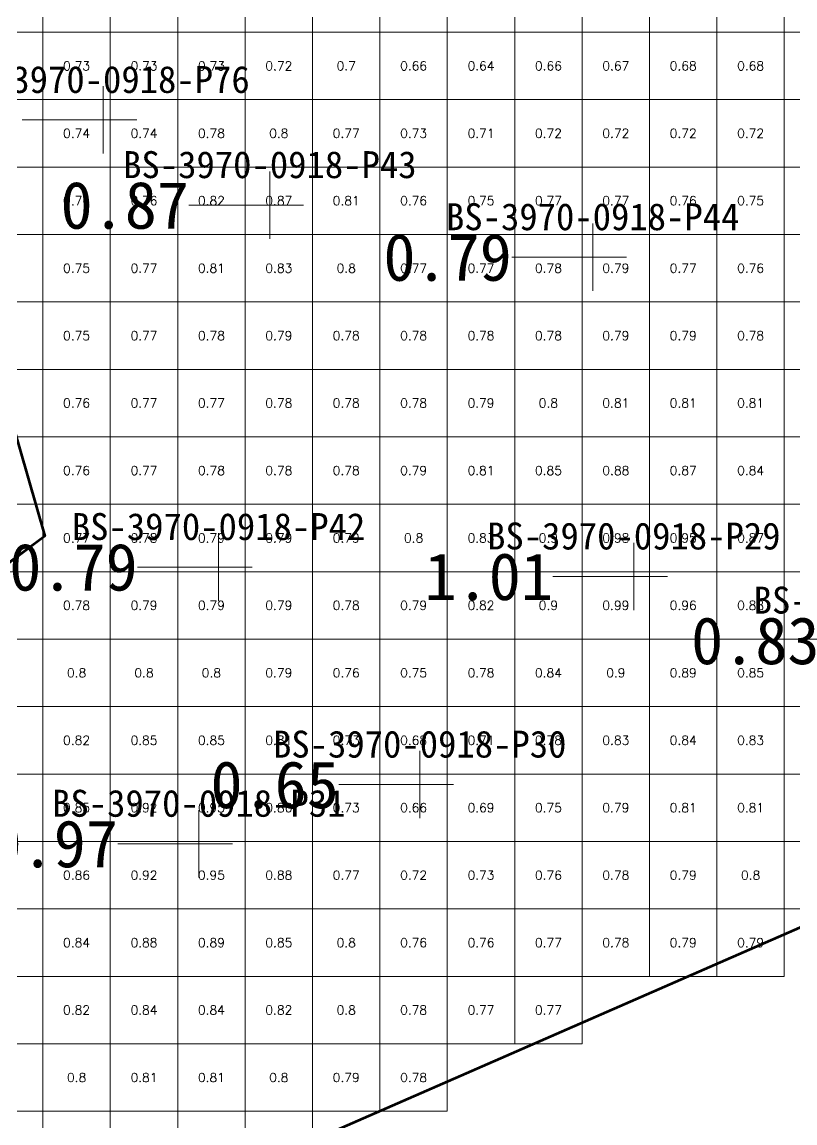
# Model space of a CAD drawing. Header units: inches. Extents: x 469796 to 469991, y 4349683 to 4349814.
# Drawn here: x 469889.99 to 469901.46, y 4349722.27 to 4349738.59 of the extents above; entities that cross this region are included whole.
import ezdxf
from ezdxf.enums import TextEntityAlignment as Align

# ---------------------------------------------------------------- set-up
doc = ezdxf.new("R2010")
doc.units = ezdxf.units.IN
doc.header["$MEASUREMENT"] = 0
for name, color, linetype, lineweight in [('点', 7, 'Continuous', 0), ('爆区方格网', 7, 'Continuous', 0), ('线条', 7, 'Continuous', 0), ('钻孔', 7, 'Continuous', 0)]:
    doc.layers.add(name, color=color, linetype=linetype, lineweight=lineweight)
doc.styles.add('3dmine_textStyle_1', font='txt.shx', dxfattribs={"height": 1, "bigfont": 'gbcbig.shx'})
doc.styles.add('3dmine_textStyle_2', font='', dxfattribs={"height": 1})
doc.styles.get('3dmine_textStyle_2').set_extended_font_data('SimSun-ExtB')

msp = doc.modelspace()

# ---------------------------------------------------------------- hatches: boundary and pattern name
at = {"layer": '钻孔', "linetype": 'Continuous', "lineweight": 0, "true_color": 0x00ffff, "extrusion": (0, 1, 0)}
for points in [[(-469892.196, 3959.707), (-469891.196, 3959.707), (-469891.196, 3972.707), (-469892.196, 3972.707)], [(-469894.671, 3960.181), (-469893.671, 3960.181), (-469893.671, 3972.181), (-469894.671, 3972.181)], [(-469899.461, 3960.452), (-469898.461, 3960.452), (-469898.461, 3972.452), (-469899.461, 3972.452)], [(-469893.91, 3960.431), (-469892.91, 3960.431), (-469892.91, 3972.431), (-469893.91, 3972.431)], [(-469896.895, 3959.967), (-469895.895, 3959.967), (-469895.895, 3972.967), (-469896.895, 3972.967)], [(-469893.617, 3959.948), (-469892.617, 3959.948), (-469892.617, 3972.948), (-469893.617, 3972.948)]]:
    msp.add_hatch(color=4, dxfattribs=at).paths.add_polyline_path(points, flags=0)
at = {"layer": '钻孔', "linetype": 'Continuous', "lineweight": 0, "true_color": 0x0000ff, "extrusion": (0, 1, 0)}
msp.add_hatch(color=5, dxfattribs=at).paths.add_polyline_path([(-469900.071, 3959.988), (-469899.071, 3959.988), (-469899.071, 3972.988), (-469900.071, 3972.988)], flags=0)

# ---------------------------------------------------------------- linework, layer by layer
at = {"color": 5, "linetype": 'Continuous', "lineweight": 53, "elevation": 3966.246}
for points in [[(469885.99, 4349718.382), (469904.397, 4349726.417), (469909.397, 4349735.816), (469909.188, 4349739.123), (469914.34, 4349740.643), (469918.257, 4349743.131), (469920.63, 4349744.542)], [(469889.214, 4349734.839), (469890.335, 4349730.966), (469883.926, 4349726.25)]]:
    msp.add_lwpolyline(points, dxfattribs=at)
at = {"color": 1, "linetype": 'Continuous', "lineweight": 50, "true_color": 0xff0000, "elevation": 3966.246}
msp.add_lwpolyline([(469885.99, 4349718.382), (469904.397, 4349726.417), (469909.397, 4349735.816), (469909.188, 4349739.123), (469914.34, 4349740.643), (469920.63, 4349744.542)], dxfattribs=at)
at = {"color": 7, "linetype": 'Continuous', "lineweight": 50, "elevation": 3966.246}
msp.add_lwpolyline([(469887.263, 4349728.661), (469890.335, 4349730.966), (469889.214, 4349734.839)], dxfattribs=at)
at = {"layer": '点', "color": 138, "linetype": 'Continuous', "lineweight": 0, "true_color": 0x004c4c}
for points, elevation in [([(469891.196, 4349736.64), (469891.196, 4349737.64)], 3972.707), ([(469891.696, 4349737.14), (469890.696, 4349737.14)], 3972.707), ([(469893.671, 4349735.377), (469893.671, 4349736.377)], 3972.181), ([(469894.171, 4349735.877), (469893.171, 4349735.877)], 3972.181), ([(469898.461, 4349734.605), (469898.461, 4349735.605)], 3972.452), ([(469898.961, 4349735.105), (469897.961, 4349735.105)], 3972.452), ([(469892.91, 4349730.011), (469892.91, 4349731.011)], 3972.431), ([(469899.071, 4349729.871), (469899.071, 4349730.871)], 3972.988), ([(469893.41, 4349730.511), (469892.41, 4349730.511)], 3972.431), ([(469899.571, 4349730.371), (469898.571, 4349730.371)], 3972.988), ([(469895.895, 4349726.785), (469895.895, 4349727.785)], 3972.967), ([(469896.395, 4349727.285), (469895.395, 4349727.285)], 3972.967), ([(469892.617, 4349725.908), (469892.617, 4349726.908)], 3972.948), ([(469893.117, 4349726.408), (469892.117, 4349726.408)], 3972.948)]:
    msp.add_lwpolyline(points, dxfattribs=dict(at, elevation=elevation))
at = {"layer": '爆区方格网', "color": 4, "linetype": 'Continuous', "lineweight": 0, "true_color": 0x00ffff, "elevation": 3972.193}
for points in [[(469890.304, 4349738.442), (469889.304, 4349738.442), (469889.304, 4349739.442), (469890.304, 4349739.442), (469890.304, 4349738.442)], [(469891.304, 4349738.442), (469890.304, 4349738.442), (469890.304, 4349739.442), (469891.304, 4349739.442), (469891.304, 4349738.442)], [(469892.304, 4349738.442), (469891.304, 4349738.442), (469891.304, 4349739.442), (469892.304, 4349739.442), (469892.304, 4349738.442)], [(469893.304, 4349738.442), (469892.304, 4349738.442), (469892.304, 4349739.442), (469893.304, 4349739.442), (469893.304, 4349738.442)], [(469894.304, 4349738.442), (469893.304, 4349738.442), (469893.304, 4349739.442), (469894.304, 4349739.442), (469894.304, 4349738.442)], [(469895.304, 4349738.442), (469894.304, 4349738.442), (469894.304, 4349739.442), (469895.304, 4349739.442), (469895.304, 4349738.442)], [(469896.304, 4349738.442), (469895.304, 4349738.442), (469895.304, 4349739.442), (469896.304, 4349739.442), (469896.304, 4349738.442)], [(469897.304, 4349738.442), (469896.304, 4349738.442), (469896.304, 4349739.442), (469897.304, 4349739.442), (469897.304, 4349738.442)], [(469898.304, 4349738.442), (469897.304, 4349738.442), (469897.304, 4349739.442), (469898.304, 4349739.442), (469898.304, 4349738.442)], [(469899.304, 4349738.442), (469898.304, 4349738.442), (469898.304, 4349739.442), (469899.304, 4349739.442), (469899.304, 4349738.442)], [(469900.304, 4349738.442), (469899.304, 4349738.442), (469899.304, 4349739.442), (469900.304, 4349739.442), (469900.304, 4349738.442)], [(469901.304, 4349738.442), (469900.304, 4349738.442), (469900.304, 4349739.442), (469901.304, 4349739.442), (469901.304, 4349738.442)], [(469902.304, 4349738.442), (469901.304, 4349738.442), (469901.304, 4349739.442), (469902.304, 4349739.442), (469902.304, 4349738.442)], [(469890.304, 4349737.442), (469889.304, 4349737.442), (469889.304, 4349738.442), (469890.304, 4349738.442), (469890.304, 4349737.442)], [(469891.304, 4349737.442), (469890.304, 4349737.442), (469890.304, 4349738.442), (469891.304, 4349738.442), (469891.304, 4349737.442)], [(469892.304, 4349737.442), (469891.304, 4349737.442), (469891.304, 4349738.442), (469892.304, 4349738.442), (469892.304, 4349737.442)], [(469893.304, 4349737.442), (469892.304, 4349737.442), (469892.304, 4349738.442), (469893.304, 4349738.442), (469893.304, 4349737.442)], [(469894.304, 4349737.442), (469893.304, 4349737.442), (469893.304, 4349738.442), (469894.304, 4349738.442), (469894.304, 4349737.442)], [(469895.304, 4349737.442), (469894.304, 4349737.442), (469894.304, 4349738.442), (469895.304, 4349738.442), (469895.304, 4349737.442)], [(469896.304, 4349737.442), (469895.304, 4349737.442), (469895.304, 4349738.442), (469896.304, 4349738.442), (469896.304, 4349737.442)], [(469897.304, 4349737.442), (469896.304, 4349737.442), (469896.304, 4349738.442), (469897.304, 4349738.442), (469897.304, 4349737.442)], [(469898.304, 4349737.442), (469897.304, 4349737.442), (469897.304, 4349738.442), (469898.304, 4349738.442), (469898.304, 4349737.442)], [(469899.304, 4349737.442), (469898.304, 4349737.442), (469898.304, 4349738.442), (469899.304, 4349738.442), (469899.304, 4349737.442)], [(469900.304, 4349737.442), (469899.304, 4349737.442), (469899.304, 4349738.442), (469900.304, 4349738.442), (469900.304, 4349737.442)], [(469901.304, 4349737.442), (469900.304, 4349737.442), (469900.304, 4349738.442), (469901.304, 4349738.442), (469901.304, 4349737.442)], [(469902.304, 4349737.442), (469901.304, 4349737.442), (469901.304, 4349738.442), (469902.304, 4349738.442), (469902.304, 4349737.442)], [(469890.304, 4349736.442), (469889.304, 4349736.442), (469889.304, 4349737.442), (469890.304, 4349737.442), (469890.304, 4349736.442)], [(469891.304, 4349736.442), (469890.304, 4349736.442), (469890.304, 4349737.442), (469891.304, 4349737.442), (469891.304, 4349736.442)], [(469892.304, 4349736.442), (469891.304, 4349736.442), (469891.304, 4349737.442), (469892.304, 4349737.442), (469892.304, 4349736.442)], [(469893.304, 4349736.442), (469892.304, 4349736.442), (469892.304, 4349737.442), (469893.304, 4349737.442), (469893.304, 4349736.442)], [(469894.304, 4349736.442), (469893.304, 4349736.442), (469893.304, 4349737.442), (469894.304, 4349737.442), (469894.304, 4349736.442)], [(469895.304, 4349736.442), (469894.304, 4349736.442), (469894.304, 4349737.442), (469895.304, 4349737.442), (469895.304, 4349736.442)], [(469896.304, 4349736.442), (469895.304, 4349736.442), (469895.304, 4349737.442), (469896.304, 4349737.442), (469896.304, 4349736.442)], [(469897.304, 4349736.442), (469896.304, 4349736.442), (469896.304, 4349737.442), (469897.304, 4349737.442), (469897.304, 4349736.442)], [(469898.304, 4349736.442), (469897.304, 4349736.442), (469897.304, 4349737.442), (469898.304, 4349737.442), (469898.304, 4349736.442)], [(469899.304, 4349736.442), (469898.304, 4349736.442), (469898.304, 4349737.442), (469899.304, 4349737.442), (469899.304, 4349736.442)], [(469900.304, 4349736.442), (469899.304, 4349736.442), (469899.304, 4349737.442), (469900.304, 4349737.442), (469900.304, 4349736.442)], [(469901.304, 4349736.442), (469900.304, 4349736.442), (469900.304, 4349737.442), (469901.304, 4349737.442), (469901.304, 4349736.442)], [(469902.304, 4349736.442), (469901.304, 4349736.442), (469901.304, 4349737.442), (469902.304, 4349737.442), (469902.304, 4349736.442)], [(469890.304, 4349735.442), (469889.304, 4349735.442), (469889.304, 4349736.442), (469890.304, 4349736.442), (469890.304, 4349735.442)], [(469891.304, 4349735.442), (469890.304, 4349735.442), (469890.304, 4349736.442), (469891.304, 4349736.442), (469891.304, 4349735.442)], [(469892.304, 4349735.442), (469891.304, 4349735.442), (469891.304, 4349736.442), (469892.304, 4349736.442), (469892.304, 4349735.442)], [(469893.304, 4349735.442), (469892.304, 4349735.442), (469892.304, 4349736.442), (469893.304, 4349736.442), (469893.304, 4349735.442)], [(469894.304, 4349735.442), (469893.304, 4349735.442), (469893.304, 4349736.442), (469894.304, 4349736.442), (469894.304, 4349735.442)], [(469895.304, 4349735.442), (469894.304, 4349735.442), (469894.304, 4349736.442), (469895.304, 4349736.442), (469895.304, 4349735.442)], [(469896.304, 4349735.442), (469895.304, 4349735.442), (469895.304, 4349736.442), (469896.304, 4349736.442), (469896.304, 4349735.442)], [(469897.304, 4349735.442), (469896.304, 4349735.442), (469896.304, 4349736.442), (469897.304, 4349736.442), (469897.304, 4349735.442)], [(469898.304, 4349735.442), (469897.304, 4349735.442), (469897.304, 4349736.442), (469898.304, 4349736.442), (469898.304, 4349735.442)], [(469899.304, 4349735.442), (469898.304, 4349735.442), (469898.304, 4349736.442), (469899.304, 4349736.442), (469899.304, 4349735.442)], [(469900.304, 4349735.442), (469899.304, 4349735.442), (469899.304, 4349736.442), (469900.304, 4349736.442), (469900.304, 4349735.442)], [(469901.304, 4349735.442), (469900.304, 4349735.442), (469900.304, 4349736.442), (469901.304, 4349736.442), (469901.304, 4349735.442)], [(469902.304, 4349735.442), (469901.304, 4349735.442), (469901.304, 4349736.442), (469902.304, 4349736.442), (469902.304, 4349735.442)], [(469890.304, 4349734.442), (469889.304, 4349734.442), (469889.304, 4349735.442), (469890.304, 4349735.442), (469890.304, 4349734.442)], [(469891.304, 4349734.442), (469890.304, 4349734.442), (469890.304, 4349735.442), (469891.304, 4349735.442), (469891.304, 4349734.442)], [(469892.304, 4349734.442), (469891.304, 4349734.442), (469891.304, 4349735.442), (469892.304, 4349735.442), (469892.304, 4349734.442)], [(469893.304, 4349734.442), (469892.304, 4349734.442), (469892.304, 4349735.442), (469893.304, 4349735.442), (469893.304, 4349734.442)], [(469894.304, 4349734.442), (469893.304, 4349734.442), (469893.304, 4349735.442), (469894.304, 4349735.442), (469894.304, 4349734.442)], [(469895.304, 4349734.442), (469894.304, 4349734.442), (469894.304, 4349735.442), (469895.304, 4349735.442), (469895.304, 4349734.442)], [(469896.304, 4349734.442), (469895.304, 4349734.442), (469895.304, 4349735.442), (469896.304, 4349735.442), (469896.304, 4349734.442)], [(469897.304, 4349734.442), (469896.304, 4349734.442), (469896.304, 4349735.442), (469897.304, 4349735.442), (469897.304, 4349734.442)], [(469898.304, 4349734.442), (469897.304, 4349734.442), (469897.304, 4349735.442), (469898.304, 4349735.442), (469898.304, 4349734.442)], [(469899.304, 4349734.442), (469898.304, 4349734.442), (469898.304, 4349735.442), (469899.304, 4349735.442), (469899.304, 4349734.442)], [(469900.304, 4349734.442), (469899.304, 4349734.442), (469899.304, 4349735.442), (469900.304, 4349735.442), (469900.304, 4349734.442)], [(469901.304, 4349734.442), (469900.304, 4349734.442), (469900.304, 4349735.442), (469901.304, 4349735.442), (469901.304, 4349734.442)], [(469902.304, 4349734.442), (469901.304, 4349734.442), (469901.304, 4349735.442), (469902.304, 4349735.442), (469902.304, 4349734.442)], [(469890.304, 4349733.442), (469889.304, 4349733.442), (469889.304, 4349734.442), (469890.304, 4349734.442), (469890.304, 4349733.442)], [(469891.304, 4349733.442), (469890.304, 4349733.442), (469890.304, 4349734.442), (469891.304, 4349734.442), (469891.304, 4349733.442)], [(469892.304, 4349733.442), (469891.304, 4349733.442), (469891.304, 4349734.442), (469892.304, 4349734.442), (469892.304, 4349733.442)], [(469893.304, 4349733.442), (469892.304, 4349733.442), (469892.304, 4349734.442), (469893.304, 4349734.442), (469893.304, 4349733.442)], [(469894.304, 4349733.442), (469893.304, 4349733.442), (469893.304, 4349734.442), (469894.304, 4349734.442), (469894.304, 4349733.442)], [(469895.304, 4349733.442), (469894.304, 4349733.442), (469894.304, 4349734.442), (469895.304, 4349734.442), (469895.304, 4349733.442)], [(469896.304, 4349733.442), (469895.304, 4349733.442), (469895.304, 4349734.442), (469896.304, 4349734.442), (469896.304, 4349733.442)], [(469897.304, 4349733.442), (469896.304, 4349733.442), (469896.304, 4349734.442), (469897.304, 4349734.442), (469897.304, 4349733.442)], [(469898.304, 4349733.442), (469897.304, 4349733.442), (469897.304, 4349734.442), (469898.304, 4349734.442), (469898.304, 4349733.442)], [(469899.304, 4349733.442), (469898.304, 4349733.442), (469898.304, 4349734.442), (469899.304, 4349734.442), (469899.304, 4349733.442)], [(469900.304, 4349733.442), (469899.304, 4349733.442), (469899.304, 4349734.442), (469900.304, 4349734.442), (469900.304, 4349733.442)], [(469901.304, 4349733.442), (469900.304, 4349733.442), (469900.304, 4349734.442), (469901.304, 4349734.442), (469901.304, 4349733.442)], [(469902.304, 4349733.442), (469901.304, 4349733.442), (469901.304, 4349734.442), (469902.304, 4349734.442), (469902.304, 4349733.442)], [(469891.304, 4349732.442), (469890.304, 4349732.442), (469890.304, 4349733.442), (469891.304, 4349733.442), (469891.304, 4349732.442)], [(469892.304, 4349732.442), (469891.304, 4349732.442), (469891.304, 4349733.442), (469892.304, 4349733.442), (469892.304, 4349732.442)], [(469893.304, 4349732.442), (469892.304, 4349732.442), (469892.304, 4349733.442), (469893.304, 4349733.442), (469893.304, 4349732.442)], [(469894.304, 4349732.442), (469893.304, 4349732.442), (469893.304, 4349733.442), (469894.304, 4349733.442), (469894.304, 4349732.442)], [(469895.304, 4349732.442), (469894.304, 4349732.442), (469894.304, 4349733.442), (469895.304, 4349733.442), (469895.304, 4349732.442)], [(469896.304, 4349732.442), (469895.304, 4349732.442), (469895.304, 4349733.442), (469896.304, 4349733.442), (469896.304, 4349732.442)], [(469897.304, 4349732.442), (469896.304, 4349732.442), (469896.304, 4349733.442), (469897.304, 4349733.442), (469897.304, 4349732.442)], [(469898.304, 4349732.442), (469897.304, 4349732.442), (469897.304, 4349733.442), (469898.304, 4349733.442), (469898.304, 4349732.442)], [(469899.304, 4349732.442), (469898.304, 4349732.442), (469898.304, 4349733.442), (469899.304, 4349733.442), (469899.304, 4349732.442)], [(469900.304, 4349732.442), (469899.304, 4349732.442), (469899.304, 4349733.442), (469900.304, 4349733.442), (469900.304, 4349732.442)], [(469901.304, 4349732.442), (469900.304, 4349732.442), (469900.304, 4349733.442), (469901.304, 4349733.442), (469901.304, 4349732.442)], [(469902.304, 4349732.442), (469901.304, 4349732.442), (469901.304, 4349733.442), (469902.304, 4349733.442), (469902.304, 4349732.442)], [(469891.304, 4349731.442), (469890.304, 4349731.442), (469890.304, 4349732.442), (469891.304, 4349732.442), (469891.304, 4349731.442)], [(469892.304, 4349731.442), (469891.304, 4349731.442), (469891.304, 4349732.442), (469892.304, 4349732.442), (469892.304, 4349731.442)], [(469893.304, 4349731.442), (469892.304, 4349731.442), (469892.304, 4349732.442), (469893.304, 4349732.442), (469893.304, 4349731.442)], [(469894.304, 4349731.442), (469893.304, 4349731.442), (469893.304, 4349732.442), (469894.304, 4349732.442), (469894.304, 4349731.442)], [(469895.304, 4349731.442), (469894.304, 4349731.442), (469894.304, 4349732.442), (469895.304, 4349732.442), (469895.304, 4349731.442)], [(469896.304, 4349731.442), (469895.304, 4349731.442), (469895.304, 4349732.442), (469896.304, 4349732.442), (469896.304, 4349731.442)], [(469897.304, 4349731.442), (469896.304, 4349731.442), (469896.304, 4349732.442), (469897.304, 4349732.442), (469897.304, 4349731.442)], [(469898.304, 4349731.442), (469897.304, 4349731.442), (469897.304, 4349732.442), (469898.304, 4349732.442), (469898.304, 4349731.442)], [(469899.304, 4349731.442), (469898.304, 4349731.442), (469898.304, 4349732.442), (469899.304, 4349732.442), (469899.304, 4349731.442)], [(469900.304, 4349731.442), (469899.304, 4349731.442), (469899.304, 4349732.442), (469900.304, 4349732.442), (469900.304, 4349731.442)], [(469901.304, 4349731.442), (469900.304, 4349731.442), (469900.304, 4349732.442), (469901.304, 4349732.442), (469901.304, 4349731.442)], [(469902.304, 4349731.442), (469901.304, 4349731.442), (469901.304, 4349732.442), (469902.304, 4349732.442), (469902.304, 4349731.442)], [(469891.304, 4349730.442), (469890.304, 4349730.442), (469890.304, 4349730.942), (469890.335, 4349730.966), (469890.304, 4349730.943), (469890.304, 4349731.442), (469891.304, 4349731.442), (469891.304, 4349730.442)], [(469892.304, 4349730.442), (469891.304, 4349730.442), (469891.304, 4349731.442), (469892.304, 4349731.442), (469892.304, 4349730.442)], [(469893.304, 4349730.442), (469892.304, 4349730.442), (469892.304, 4349731.442), (469893.304, 4349731.442), (469893.304, 4349730.442)], [(469894.304, 4349730.442), (469893.304, 4349730.442), (469893.304, 4349731.442), (469894.304, 4349731.442), (469894.304, 4349730.442)], [(469895.304, 4349730.442), (469894.304, 4349730.442), (469894.304, 4349731.442), (469895.304, 4349731.442), (469895.304, 4349730.442)], [(469896.304, 4349730.442), (469895.304, 4349730.442), (469895.304, 4349731.442), (469896.304, 4349731.442), (469896.304, 4349730.442)], [(469897.304, 4349730.442), (469896.304, 4349730.442), (469896.304, 4349731.442), (469897.304, 4349731.442), (469897.304, 4349730.442)], [(469898.304, 4349730.442), (469897.304, 4349730.442), (469897.304, 4349731.442), (469898.304, 4349731.442), (469898.304, 4349730.442)], [(469899.304, 4349730.442), (469898.304, 4349730.442), (469898.304, 4349731.442), (469899.304, 4349731.442), (469899.304, 4349730.442)], [(469900.304, 4349730.442), (469899.304, 4349730.442), (469899.304, 4349731.442), (469900.304, 4349731.442), (469900.304, 4349730.442)], [(469901.304, 4349730.442), (469900.304, 4349730.442), (469900.304, 4349731.442), (469901.304, 4349731.442), (469901.304, 4349730.442)], [(469902.304, 4349730.442), (469901.304, 4349730.442), (469901.304, 4349731.442), (469902.304, 4349731.442), (469902.304, 4349730.442)], [(469890.304, 4349729.442), (469889.304, 4349729.442), (469889.304, 4349730.192), (469889.637, 4349730.442), (469890.304, 4349730.442), (469890.304, 4349729.442)], [(469891.304, 4349729.442), (469890.304, 4349729.442), (469890.304, 4349730.442), (469891.304, 4349730.442), (469891.304, 4349729.442)], [(469892.304, 4349729.442), (469891.304, 4349729.442), (469891.304, 4349730.442), (469892.304, 4349730.442), (469892.304, 4349729.442)], [(469893.304, 4349729.442), (469892.304, 4349729.442), (469892.304, 4349730.442), (469893.304, 4349730.442), (469893.304, 4349729.442)], [(469894.304, 4349729.442), (469893.304, 4349729.442), (469893.304, 4349730.442), (469894.304, 4349730.442), (469894.304, 4349729.442)], [(469895.304, 4349729.442), (469894.304, 4349729.442), (469894.304, 4349730.442), (469895.304, 4349730.442), (469895.304, 4349729.442)], [(469896.304, 4349729.442), (469895.304, 4349729.442), (469895.304, 4349730.442), (469896.304, 4349730.442), (469896.304, 4349729.442)], [(469897.304, 4349729.442), (469896.304, 4349729.442), (469896.304, 4349730.442), (469897.304, 4349730.442), (469897.304, 4349729.442)], [(469898.304, 4349729.442), (469897.304, 4349729.442), (469897.304, 4349730.442), (469898.304, 4349730.442), (469898.304, 4349729.442)], [(469899.304, 4349729.442), (469898.304, 4349729.442), (469898.304, 4349730.442), (469899.304, 4349730.442), (469899.304, 4349729.442)], [(469900.304, 4349729.442), (469899.304, 4349729.442), (469899.304, 4349730.442), (469900.304, 4349730.442), (469900.304, 4349729.442)], [(469901.304, 4349729.442), (469900.304, 4349729.442), (469900.304, 4349730.442), (469901.304, 4349730.442), (469901.304, 4349729.442)], [(469902.304, 4349729.442), (469901.304, 4349729.442), (469901.304, 4349730.442), (469902.304, 4349730.442), (469902.304, 4349729.442)], [(469890.304, 4349728.442), (469889.304, 4349728.442), (469889.304, 4349729.442), (469890.304, 4349729.442), (469890.304, 4349728.442)], [(469891.304, 4349728.442), (469890.304, 4349728.442), (469890.304, 4349729.442), (469891.304, 4349729.442), (469891.304, 4349728.442)], [(469892.304, 4349728.442), (469891.304, 4349728.442), (469891.304, 4349729.442), (469892.304, 4349729.442), (469892.304, 4349728.442)], [(469893.304, 4349728.442), (469892.304, 4349728.442), (469892.304, 4349729.442), (469893.304, 4349729.442), (469893.304, 4349728.442)], [(469894.304, 4349728.442), (469893.304, 4349728.442), (469893.304, 4349729.442), (469894.304, 4349729.442), (469894.304, 4349728.442)], [(469895.304, 4349728.442), (469894.304, 4349728.442), (469894.304, 4349729.442), (469895.304, 4349729.442), (469895.304, 4349728.442)], [(469896.304, 4349728.442), (469895.304, 4349728.442), (469895.304, 4349729.442), (469896.304, 4349729.442), (469896.304, 4349728.442)], [(469897.304, 4349728.442), (469896.304, 4349728.442), (469896.304, 4349729.442), (469897.304, 4349729.442), (469897.304, 4349728.442)], [(469898.304, 4349728.442), (469897.304, 4349728.442), (469897.304, 4349729.442), (469898.304, 4349729.442), (469898.304, 4349728.442)], [(469899.304, 4349728.442), (469898.304, 4349728.442), (469898.304, 4349729.442), (469899.304, 4349729.442), (469899.304, 4349728.442)], [(469900.304, 4349728.442), (469899.304, 4349728.442), (469899.304, 4349729.442), (469900.304, 4349729.442), (469900.304, 4349728.442)], [(469901.304, 4349728.442), (469900.304, 4349728.442), (469900.304, 4349729.442), (469901.304, 4349729.442), (469901.304, 4349728.442)], [(469902.304, 4349728.442), (469901.304, 4349728.442), (469901.304, 4349729.442), (469902.304, 4349729.442), (469902.304, 4349728.442)], [(469890.304, 4349727.442), (469889.304, 4349727.442), (469889.304, 4349728.442), (469890.304, 4349728.442), (469890.304, 4349727.442)], [(469891.304, 4349727.442), (469890.304, 4349727.442), (469890.304, 4349728.442), (469891.304, 4349728.442), (469891.304, 4349727.442)], [(469892.304, 4349727.442), (469891.304, 4349727.442), (469891.304, 4349728.442), (469892.304, 4349728.442), (469892.304, 4349727.442)], [(469893.304, 4349727.442), (469892.304, 4349727.442), (469892.304, 4349728.442), (469893.304, 4349728.442), (469893.304, 4349727.442)], [(469894.304, 4349727.442), (469893.304, 4349727.442), (469893.304, 4349728.442), (469894.304, 4349728.442), (469894.304, 4349727.442)], [(469895.304, 4349727.442), (469894.304, 4349727.442), (469894.304, 4349728.442), (469895.304, 4349728.442), (469895.304, 4349727.442)], [(469896.304, 4349727.442), (469895.304, 4349727.442), (469895.304, 4349728.442), (469896.304, 4349728.442), (469896.304, 4349727.442)], [(469897.304, 4349727.442), (469896.304, 4349727.442), (469896.304, 4349728.442), (469897.304, 4349728.442), (469897.304, 4349727.442)], [(469898.304, 4349727.442), (469897.304, 4349727.442), (469897.304, 4349728.442), (469898.304, 4349728.442), (469898.304, 4349727.442)], [(469899.304, 4349727.442), (469898.304, 4349727.442), (469898.304, 4349728.442), (469899.304, 4349728.442), (469899.304, 4349727.442)], [(469900.304, 4349727.442), (469899.304, 4349727.442), (469899.304, 4349728.442), (469900.304, 4349728.442), (469900.304, 4349727.442)], [(469901.304, 4349727.442), (469900.304, 4349727.442), (469900.304, 4349728.442), (469901.304, 4349728.442), (469901.304, 4349727.442)], [(469902.304, 4349727.442), (469901.304, 4349727.442), (469901.304, 4349728.442), (469902.304, 4349728.442), (469902.304, 4349727.442)], [(469890.304, 4349726.442), (469889.304, 4349726.442), (469889.304, 4349727.442), (469890.304, 4349727.442), (469890.304, 4349726.442)], [(469891.304, 4349726.442), (469890.304, 4349726.442), (469890.304, 4349727.442), (469891.304, 4349727.442), (469891.304, 4349726.442)], [(469892.304, 4349726.442), (469891.304, 4349726.442), (469891.304, 4349727.442), (469892.304, 4349727.442), (469892.304, 4349726.442)], [(469893.304, 4349726.442), (469892.304, 4349726.442), (469892.304, 4349727.442), (469893.304, 4349727.442), (469893.304, 4349726.442)], [(469894.304, 4349726.442), (469893.304, 4349726.442), (469893.304, 4349727.442), (469894.304, 4349727.442), (469894.304, 4349726.442)], [(469895.304, 4349726.442), (469894.304, 4349726.442), (469894.304, 4349727.442), (469895.304, 4349727.442), (469895.304, 4349726.442)], [(469896.304, 4349726.442), (469895.304, 4349726.442), (469895.304, 4349727.442), (469896.304, 4349727.442), (469896.304, 4349726.442)], [(469897.304, 4349726.442), (469896.304, 4349726.442), (469896.304, 4349727.442), (469897.304, 4349727.442), (469897.304, 4349726.442)], [(469898.304, 4349726.442), (469897.304, 4349726.442), (469897.304, 4349727.442), (469898.304, 4349727.442), (469898.304, 4349726.442)], [(469899.304, 4349726.442), (469898.304, 4349726.442), (469898.304, 4349727.442), (469899.304, 4349727.442), (469899.304, 4349726.442)], [(469900.304, 4349726.442), (469899.304, 4349726.442), (469899.304, 4349727.442), (469900.304, 4349727.442), (469900.304, 4349726.442)], [(469901.304, 4349726.442), (469900.304, 4349726.442), (469900.304, 4349727.442), (469901.304, 4349727.442), (469901.304, 4349726.442)], [(469902.304, 4349726.442), (469901.304, 4349726.442), (469901.304, 4349727.442), (469902.304, 4349727.442), (469902.304, 4349726.442)], [(469890.304, 4349725.442), (469889.304, 4349725.442), (469889.304, 4349726.442), (469890.304, 4349726.442), (469890.304, 4349725.442)], [(469891.304, 4349725.442), (469890.304, 4349725.442), (469890.304, 4349726.442), (469891.304, 4349726.442), (469891.304, 4349725.442)], [(469892.304, 4349725.442), (469891.304, 4349725.442), (469891.304, 4349726.442), (469892.304, 4349726.442), (469892.304, 4349725.442)], [(469893.304, 4349725.442), (469892.304, 4349725.442), (469892.304, 4349726.442), (469893.304, 4349726.442), (469893.304, 4349725.442)], [(469894.304, 4349725.442), (469893.304, 4349725.442), (469893.304, 4349726.442), (469894.304, 4349726.442), (469894.304, 4349725.442)], [(469895.304, 4349725.442), (469894.304, 4349725.442), (469894.304, 4349726.442), (469895.304, 4349726.442), (469895.304, 4349725.442)], [(469896.304, 4349725.442), (469895.304, 4349725.442), (469895.304, 4349726.442), (469896.304, 4349726.442), (469896.304, 4349725.442)], [(469897.304, 4349725.442), (469896.304, 4349725.442), (469896.304, 4349726.442), (469897.304, 4349726.442), (469897.304, 4349725.442)], [(469898.304, 4349725.442), (469897.304, 4349725.442), (469897.304, 4349726.442), (469898.304, 4349726.442), (469898.304, 4349725.442)], [(469899.304, 4349725.442), (469898.304, 4349725.442), (469898.304, 4349726.442), (469899.304, 4349726.442), (469899.304, 4349725.442)], [(469900.304, 4349725.442), (469899.304, 4349725.442), (469899.304, 4349726.442), (469900.304, 4349726.442), (469900.304, 4349725.442)], [(469901.304, 4349725.442), (469900.304, 4349725.442), (469900.304, 4349726.442), (469901.304, 4349726.442), (469901.304, 4349725.442)], [(469902.304, 4349725.442), (469901.304, 4349725.442), (469901.304, 4349726.442), (469902.304, 4349726.442), (469902.304, 4349725.442)], [(469890.304, 4349724.442), (469889.304, 4349724.442), (469889.304, 4349725.442), (469890.304, 4349725.442), (469890.304, 4349724.442)], [(469891.304, 4349724.442), (469890.304, 4349724.442), (469890.304, 4349725.442), (469891.304, 4349725.442), (469891.304, 4349724.442)], [(469892.304, 4349724.442), (469891.304, 4349724.442), (469891.304, 4349725.442), (469892.304, 4349725.442), (469892.304, 4349724.442)], [(469893.304, 4349724.442), (469892.304, 4349724.442), (469892.304, 4349725.442), (469893.304, 4349725.442), (469893.304, 4349724.442)], [(469894.304, 4349724.442), (469893.304, 4349724.442), (469893.304, 4349725.442), (469894.304, 4349725.442), (469894.304, 4349724.442)], [(469895.304, 4349724.442), (469894.304, 4349724.442), (469894.304, 4349725.442), (469895.304, 4349725.442), (469895.304, 4349724.442)], [(469896.304, 4349724.442), (469895.304, 4349724.442), (469895.304, 4349725.442), (469896.304, 4349725.442), (469896.304, 4349724.442)], [(469897.304, 4349724.442), (469896.304, 4349724.442), (469896.304, 4349725.442), (469897.304, 4349725.442), (469897.304, 4349724.442)], [(469898.304, 4349724.442), (469897.304, 4349724.442), (469897.304, 4349725.442), (469898.304, 4349725.442), (469898.304, 4349724.442)], [(469899.304, 4349724.442), (469898.304, 4349724.442), (469898.304, 4349725.442), (469899.304, 4349725.442), (469899.304, 4349724.442)], [(469900.304, 4349724.442), (469899.304, 4349724.442), (469899.304, 4349725.442), (469900.304, 4349725.442), (469900.304, 4349724.442)], [(469901.304, 4349724.442), (469900.304, 4349724.442), (469900.304, 4349725.442), (469901.304, 4349725.442), (469901.304, 4349724.442)], [(469890.304, 4349723.442), (469889.304, 4349723.442), (469889.304, 4349724.442), (469890.304, 4349724.442), (469890.304, 4349723.442)], [(469891.304, 4349723.442), (469890.304, 4349723.442), (469890.304, 4349724.442), (469891.304, 4349724.442), (469891.304, 4349723.442)], [(469892.304, 4349723.442), (469891.304, 4349723.442), (469891.304, 4349724.442), (469892.304, 4349724.442), (469892.304, 4349723.442)], [(469893.304, 4349723.442), (469892.304, 4349723.442), (469892.304, 4349724.442), (469893.304, 4349724.442), (469893.304, 4349723.442)], [(469894.304, 4349723.442), (469893.304, 4349723.442), (469893.304, 4349724.442), (469894.304, 4349724.442), (469894.304, 4349723.442)], [(469895.304, 4349723.442), (469894.304, 4349723.442), (469894.304, 4349724.442), (469895.304, 4349724.442), (469895.304, 4349723.442)], [(469896.304, 4349723.442), (469895.304, 4349723.442), (469895.304, 4349724.442), (469896.304, 4349724.442), (469896.304, 4349723.442)], [(469897.304, 4349723.442), (469896.304, 4349723.442), (469896.304, 4349724.442), (469897.304, 4349724.442), (469897.304, 4349723.442)], [(469898.304, 4349723.442), (469897.304, 4349723.442), (469897.304, 4349724.442), (469898.304, 4349724.442), (469898.304, 4349723.442)], [(469890.304, 4349722.442), (469889.304, 4349722.442), (469889.304, 4349723.442), (469890.304, 4349723.442), (469890.304, 4349722.442)], [(469891.304, 4349722.442), (469890.304, 4349722.442), (469890.304, 4349723.442), (469891.304, 4349723.442), (469891.304, 4349722.442)], [(469892.304, 4349722.442), (469891.304, 4349722.442), (469891.304, 4349723.442), (469892.304, 4349723.442), (469892.304, 4349722.442)], [(469893.304, 4349722.442), (469892.304, 4349722.442), (469892.304, 4349723.442), (469893.304, 4349723.442), (469893.304, 4349722.442)], [(469894.304, 4349722.442), (469893.304, 4349722.442), (469893.304, 4349723.442), (469894.304, 4349723.442), (469894.304, 4349722.442)], [(469895.304, 4349722.442), (469894.304, 4349722.442), (469894.304, 4349723.442), (469895.304, 4349723.442), (469895.304, 4349722.442)], [(469896.304, 4349722.442), (469895.304, 4349722.442), (469895.304, 4349723.442), (469896.304, 4349723.442), (469896.304, 4349722.442)], [(469890.304, 4349721.442), (469889.304, 4349721.442), (469889.304, 4349722.442), (469890.304, 4349722.442), (469890.304, 4349721.442)], [(469891.304, 4349721.442), (469890.304, 4349721.442), (469890.304, 4349722.442), (469891.304, 4349722.442), (469891.304, 4349721.442)], [(469892.304, 4349721.442), (469891.304, 4349721.442), (469891.304, 4349722.442), (469892.304, 4349722.442), (469892.304, 4349721.442)], [(469893.304, 4349721.442), (469892.304, 4349721.442), (469892.304, 4349722.442), (469893.304, 4349722.442), (469893.304, 4349721.442)], [(469894.304, 4349721.442), (469893.304, 4349721.442), (469893.304, 4349722.442), (469894.304, 4349722.442), (469894.304, 4349721.442)]]:
    msp.add_lwpolyline(points, dxfattribs=at)
at = {"layer": '爆区方格网', "color": 5, "linetype": 'Continuous', "lineweight": 0, "true_color": 0x0000ff, "elevation": 3972.854}
for points in [[(469890.304, 4349731.442), (469889.304, 4349731.442), (469889.304, 4349732.442), (469890.304, 4349732.442), (469890.304, 4349731.442)], [(469890.304, 4349730.943), (469889.623, 4349730.442), (469889.304, 4349730.442), (469889.304, 4349731.442), (469890.304, 4349731.442), (469890.304, 4349730.943)], [(469890.304, 4349730.442), (469889.637, 4349730.442), (469890.304, 4349730.942), (469890.304, 4349730.442)]]:
    msp.add_lwpolyline(points, dxfattribs=at)
at = {"layer": '线条', "color": 138, "linetype": 'Continuous', "lineweight": 0, "true_color": 0x004c4c}
for points, elevation in [([(469891.196, 4349737.14), (469891.196, 4349737.14), (469891.196, 4349737.14)], 3972.707), ([(469893.671, 4349735.877), (469893.671, 4349735.877), (469893.671, 4349735.877)], 3972.181), ([(469898.461, 4349735.105), (469898.461, 4349735.105), (469898.461, 4349735.105)], 3972.452), ([(469892.91, 4349730.511), (469892.91, 4349730.511), (469892.91, 4349730.511)], 3972.431), ([(469899.071, 4349730.371), (469899.071, 4349730.371), (469899.071, 4349730.371)], 3972.988), ([(469895.895, 4349727.285), (469895.895, 4349727.285), (469895.895, 4349727.285)], 3972.967), ([(469892.617, 4349726.408), (469892.617, 4349726.408), (469892.617, 4349726.408)], 3972.948)]:
    msp.add_lwpolyline(points, dxfattribs=dict(at, elevation=elevation))
at = {"layer": '钻孔', "color": 4, "linetype": 'Continuous', "lineweight": 0, "true_color": 0x00ffff}
for points, elevation in [([(469891.196, 4349737.14), (469889.996, 4349737.14)], 3972.707), ([(469891.196, 4349737.14), (469889.996, 4349737.14)], 3959.707), ([(469893.671, 4349735.877), (469892.471, 4349735.877)], 3972.181), ([(469893.671, 4349735.877), (469892.471, 4349735.877)], 3960.181), ([(469898.461, 4349735.105), (469897.261, 4349735.105)], 3972.452), ([(469898.461, 4349735.105), (469897.261, 4349735.105)], 3960.452), ([(469892.91, 4349730.511), (469891.71, 4349730.511)], 3972.431), ([(469892.91, 4349730.511), (469891.71, 4349730.511)], 3960.431), ([(469895.895, 4349727.285), (469894.695, 4349727.285)], 3972.967), ([(469895.895, 4349727.285), (469894.695, 4349727.285)], 3959.967), ([(469892.617, 4349726.408), (469891.417, 4349726.408)], 3972.948), ([(469892.617, 4349726.408), (469891.417, 4349726.408)], 3959.948)]:
    msp.add_lwpolyline(points, dxfattribs=dict(at, elevation=elevation))
at = {"layer": '钻孔', "color": 5, "linetype": 'Continuous', "lineweight": 0, "true_color": 0x0000ff}
for elevation in [3972.988, 3959.988]:
    msp.add_lwpolyline([(469899.071, 4349730.371), (469897.871, 4349730.371)], dxfattribs=dict(at, elevation=elevation))

# ---------------------------------------------------------------- texts
at = {"color": 4, "linetype": 'Continuous', "lineweight": 0, "true_color": 0x00ffff, "style": '3dmine_textStyle_1'}
for s, p in [('0.73', (469890.804, 4349737.942, 3972.193)), ('0.73', (469891.804, 4349737.942, 3972.193)), ('0.73', (469892.804, 4349737.942, 3972.193)), ('0.72', (469893.804, 4349737.942, 3972.193)), ('0.7', (469894.804, 4349737.942, 3972.193)), ('0.66', (469895.804, 4349737.942, 3972.193)), ('0.64', (469896.804, 4349737.942, 3972.193)), ('0.66', (469897.804, 4349737.942, 3972.193)), ('0.67', (469898.804, 4349737.942, 3972.193)), ('0.68', (469899.804, 4349737.942, 3972.193)), ('0.68', (469900.804, 4349737.942, 3972.193)), ('0.74', (469890.804, 4349736.942, 3972.193)), ('0.74', (469891.804, 4349736.942, 3972.193)), ('0.78', (469892.804, 4349736.942, 3972.193)), ('0.8', (469893.804, 4349736.942, 3972.193)), ('0.77', (469894.804, 4349736.942, 3972.193)), ('0.73', (469895.804, 4349736.942, 3972.193)), ('0.71', (469896.804, 4349736.942, 3972.193)), ('0.72', (469897.804, 4349736.942, 3972.193)), ('0.72', (469898.804, 4349736.942, 3972.193)), ('0.72', (469899.804, 4349736.942, 3972.193)), ('0.72', (469900.804, 4349736.942, 3972.193)), ('0.74', (469890.804, 4349735.942, 3972.193)), ('0.76', (469891.804, 4349735.942, 3972.193)), ('0.82', (469892.804, 4349735.942, 3972.193)), ('0.87', (469893.804, 4349735.942, 3972.193)), ('0.81', (469894.804, 4349735.942, 3972.193)), ('0.76', (469895.804, 4349735.942, 3972.193)), ('0.75', (469896.804, 4349735.942, 3972.193)), ('0.77', (469897.804, 4349735.942, 3972.193)), ('0.77', (469898.804, 4349735.942, 3972.193)), ('0.76', (469899.804, 4349735.942, 3972.193)), ('0.75', (469900.804, 4349735.942, 3972.193)), ('0.75', (469890.804, 4349734.942, 3972.193)), ('0.77', (469891.804, 4349734.942, 3972.193)), ('0.81', (469892.804, 4349734.942, 3972.193)), ('0.83', (469893.804, 4349734.942, 3972.193)), ('0.8', (469894.804, 4349734.942, 3972.193)), ('0.77', (469895.804, 4349734.942, 3972.193)), ('0.77', (469896.804, 4349734.942, 3972.193)), ('0.78', (469897.804, 4349734.942, 3972.193)), ('0.79', (469898.804, 4349734.942, 3972.193)), ('0.77', (469899.804, 4349734.942, 3972.193)), ('0.76', (469900.804, 4349734.942, 3972.193)), ('0.75', (469890.804, 4349733.942, 3972.193)), ('0.77', (469891.804, 4349733.942, 3972.193)), ('0.78', (469892.804, 4349733.942, 3972.193)), ('0.79', (469893.804, 4349733.942, 3972.193)), ('0.78', (469894.804, 4349733.942, 3972.193)), ('0.78', (469895.804, 4349733.942, 3972.193)), ('0.78', (469896.804, 4349733.942, 3972.193)), ('0.78', (469897.804, 4349733.942, 3972.193)), ('0.79', (469898.804, 4349733.942, 3972.193)), ('0.79', (469899.804, 4349733.942, 3972.193)), ('0.78', (469900.804, 4349733.942, 3972.193)), ('0.76', (469890.804, 4349732.942, 3972.193)), ('0.77', (469891.804, 4349732.942, 3972.193)), ('0.77', (469892.804, 4349732.942, 3972.193)), ('0.78', (469893.804, 4349732.942, 3972.193)), ('0.78', (469894.804, 4349732.942, 3972.193)), ('0.78', (469895.804, 4349732.942, 3972.193)), ('0.79', (469896.804, 4349732.942, 3972.193)), ('0.8', (469897.804, 4349732.942, 3972.193)), ('0.81', (469898.804, 4349732.942, 3972.193)), ('0.81', (469899.804, 4349732.942, 3972.193)), ('0.81', (469900.804, 4349732.942, 3972.193)), ('0.76', (469890.804, 4349731.942, 3972.193)), ('0.77', (469891.804, 4349731.942, 3972.193)), ('0.78', (469892.804, 4349731.942, 3972.193)), ('0.78', (469893.804, 4349731.942, 3972.193)), ('0.78', (469894.804, 4349731.942, 3972.193)), ('0.79', (469895.804, 4349731.942, 3972.193)), ('0.81', (469896.804, 4349731.942, 3972.193)), ('0.85', (469897.804, 4349731.942, 3972.193)), ('0.88', (469898.804, 4349731.942, 3972.193)), ('0.87', (469899.804, 4349731.942, 3972.193)), ('0.84', (469900.804, 4349731.942, 3972.193)), ('0.77', (469890.804, 4349730.942, 3972.193)), ('0.78', (469891.804, 4349730.942, 3972.193)), ('0.79', (469892.804, 4349730.942, 3972.193)), ('0.79', (469893.804, 4349730.942, 3972.193)), ('0.79', (469894.804, 4349730.942, 3972.193)), ('0.8', (469895.804, 4349730.942, 3972.193)), ('0.83', (469896.804, 4349730.942, 3972.193)), ('0.9', (469897.804, 4349730.942, 3972.193)), ('0.98', (469898.804, 4349730.942, 3972.193)), ('0.95', (469899.804, 4349730.942, 3972.193)), ('0.87', (469900.804, 4349730.942, 3972.193)), ('0.78', (469890.804, 4349729.942, 3972.193)), ('0.79', (469891.804, 4349729.942, 3972.193)), ('0.79', (469892.804, 4349729.942, 3972.193)), ('0.79', (469893.804, 4349729.942, 3972.193)), ('0.78', (469894.804, 4349729.942, 3972.193)), ('0.79', (469895.804, 4349729.942, 3972.193)), ('0.82', (469896.804, 4349729.942, 3972.193)), ('0.9', (469897.804, 4349729.942, 3972.193)), ('0.99', (469898.804, 4349729.942, 3972.193)), ('0.96', (469899.804, 4349729.942, 3972.193)), ('0.88', (469900.804, 4349729.942, 3972.193)), ('0.8', (469890.804, 4349728.942, 3972.193)), ('0.8', (469891.804, 4349728.942, 3972.193)), ('0.8', (469892.804, 4349728.942, 3972.193)), ('0.79', (469893.804, 4349728.942, 3972.193)), ('0.76', (469894.804, 4349728.942, 3972.193)), ('0.75', (469895.804, 4349728.942, 3972.193)), ('0.78', (469896.804, 4349728.942, 3972.193)), ('0.84', (469897.804, 4349728.942, 3972.193)), ('0.9', (469898.804, 4349728.942, 3972.193)), ('0.89', (469899.804, 4349728.942, 3972.193)), ('0.85', (469900.804, 4349728.942, 3972.193)), ('0.82', (469890.804, 4349727.942, 3972.193)), ('0.85', (469891.804, 4349727.942, 3972.193)), ('0.85', (469892.804, 4349727.942, 3972.193)), ('0.81', (469893.804, 4349727.942, 3972.193)), ('0.73', (469894.804, 4349727.942, 3972.193)), ('0.68', (469895.804, 4349727.942, 3972.193)), ('0.71', (469896.804, 4349727.942, 3972.193)), ('0.78', (469897.804, 4349727.942, 3972.193)), ('0.83', (469898.804, 4349727.942, 3972.193)), ('0.84', (469899.804, 4349727.942, 3972.193)), ('0.83', (469900.804, 4349727.942, 3972.193)), ('0.85', (469890.804, 4349726.942, 3972.193)), ('0.92', (469891.804, 4349726.942, 3972.193)), ('0.95', (469892.804, 4349726.942, 3972.193)), ('0.86', (469893.804, 4349726.942, 3972.193)), ('0.73', (469894.804, 4349726.942, 3972.193)), ('0.66', (469895.804, 4349726.942, 3972.193)), ('0.69', (469896.804, 4349726.942, 3972.193)), ('0.75', (469897.804, 4349726.942, 3972.193)), ('0.79', (469898.804, 4349726.942, 3972.193)), ('0.81', (469899.804, 4349726.942, 3972.193)), ('0.81', (469900.804, 4349726.942, 3972.193)), ('0.86', (469890.804, 4349725.942, 3972.193)), ('0.92', (469891.804, 4349725.942, 3972.193)), ('0.95', (469892.804, 4349725.942, 3972.193)), ('0.88', (469893.804, 4349725.942, 3972.193)), ('0.77', (469894.804, 4349725.942, 3972.193)), ('0.72', (469895.804, 4349725.942, 3972.193)), ('0.73', (469896.804, 4349725.942, 3972.193)), ('0.76', (469897.804, 4349725.942, 3972.193)), ('0.78', (469898.804, 4349725.942, 3972.193)), ('0.79', (469899.804, 4349725.942, 3972.193)), ('0.8', (469900.804, 4349725.942, 3972.193)), ('0.84', (469890.804, 4349724.942, 3972.193)), ('0.88', (469891.804, 4349724.942, 3972.193)), ('0.89', (469892.804, 4349724.942, 3972.193)), ('0.85', (469893.804, 4349724.942, 3972.193)), ('0.8', (469894.804, 4349724.942, 3972.193)), ('0.76', (469895.804, 4349724.942, 3972.193)), ('0.76', (469896.804, 4349724.942, 3972.193)), ('0.77', (469897.804, 4349724.942, 3972.193)), ('0.78', (469898.804, 4349724.942, 3972.193)), ('0.79', (469899.804, 4349724.942, 3972.193)), ('0.79', (469900.804, 4349724.942, 3972.193)), ('0.82', (469890.804, 4349723.942, 3972.193)), ('0.84', (469891.804, 4349723.942, 3972.193)), ('0.84', (469892.804, 4349723.942, 3972.193)), ('0.82', (469893.804, 4349723.942, 3972.193)), ('0.8', (469894.804, 4349723.942, 3972.193)), ('0.78', (469895.804, 4349723.942, 3972.193)), ('0.77', (469896.804, 4349723.942, 3972.193)), ('0.77', (469897.804, 4349723.942, 3972.193)), ('0.8', (469890.804, 4349722.942, 3972.193)), ('0.81', (469891.804, 4349722.942, 3972.193)), ('0.81', (469892.804, 4349722.942, 3972.193)), ('0.8', (469893.804, 4349722.942, 3972.193)), ('0.79', (469894.804, 4349722.942, 3972.193)), ('0.78', (469895.804, 4349722.942, 3972.193))]:
    msp.add_text(s, height=0.1333, dxfattribs=at).set_placement(p, align=Align.MIDDLE_CENTER)
at = {"layer": '钻孔', "color": 138, "linetype": 'Continuous', "lineweight": 0, "true_color": 0x004c4c, "style": '3dmine_textStyle_2'}
for s, p in [('BS-3970-0918-P76', (469891.196, 4349737.54, 3972.707)), ('BS-3970-0918-P43', (469893.671, 4349736.277, 3972.181)), ('BS-3970-0918-P44', (469898.461, 4349735.505, 3972.452)), ('BS-3970-0918-P42', (469892.91, 4349730.911, 3972.431)), ('BS-3970-0918-P29', (469899.071, 4349730.771, 3972.988)), ('BS-3970-0918-P28', (469903.026, 4349729.82, 3972.812)), ('BS-3970-0918-P30', (469895.895, 4349727.685, 3972.967)), ('BS-3970-0918-P31', (469892.617, 4349726.808, 3972.948))]:
    msp.add_text(s, height=0.4, dxfattribs=at).set_placement(p, align=Align.CENTER)
at = {"layer": '钻孔', "color": 4, "linetype": 'Continuous', "lineweight": 0, "true_color": 0x00ffff, "style": '3dmine_textStyle_2'}
for s, p in [('0.87', (469892.471, 4349735.877, 3966.181)), ('0.79', (469897.261, 4349735.105, 3966.452)), ('0.79', (469891.71, 4349730.511, 3966.431)), ('0.83', (469901.826, 4349729.42, 3966.312)), ('0.65', (469894.695, 4349727.285, 3966.467)), ('0.97', (469891.417, 4349726.408, 3966.448))]:
    msp.add_text(s, height=0.7, dxfattribs=at).set_placement(p, align=Align.MIDDLE_RIGHT)
at = {"layer": '钻孔', "color": 5, "linetype": 'Continuous', "lineweight": 0, "true_color": 0x0000ff, "style": '3dmine_textStyle_2'}
msp.add_text('1.01', height=0.7, dxfattribs=at).set_placement((469897.871, 4349730.371, 3966.488), align=Align.MIDDLE_RIGHT)

doc.saveas('drawing.dxf')
